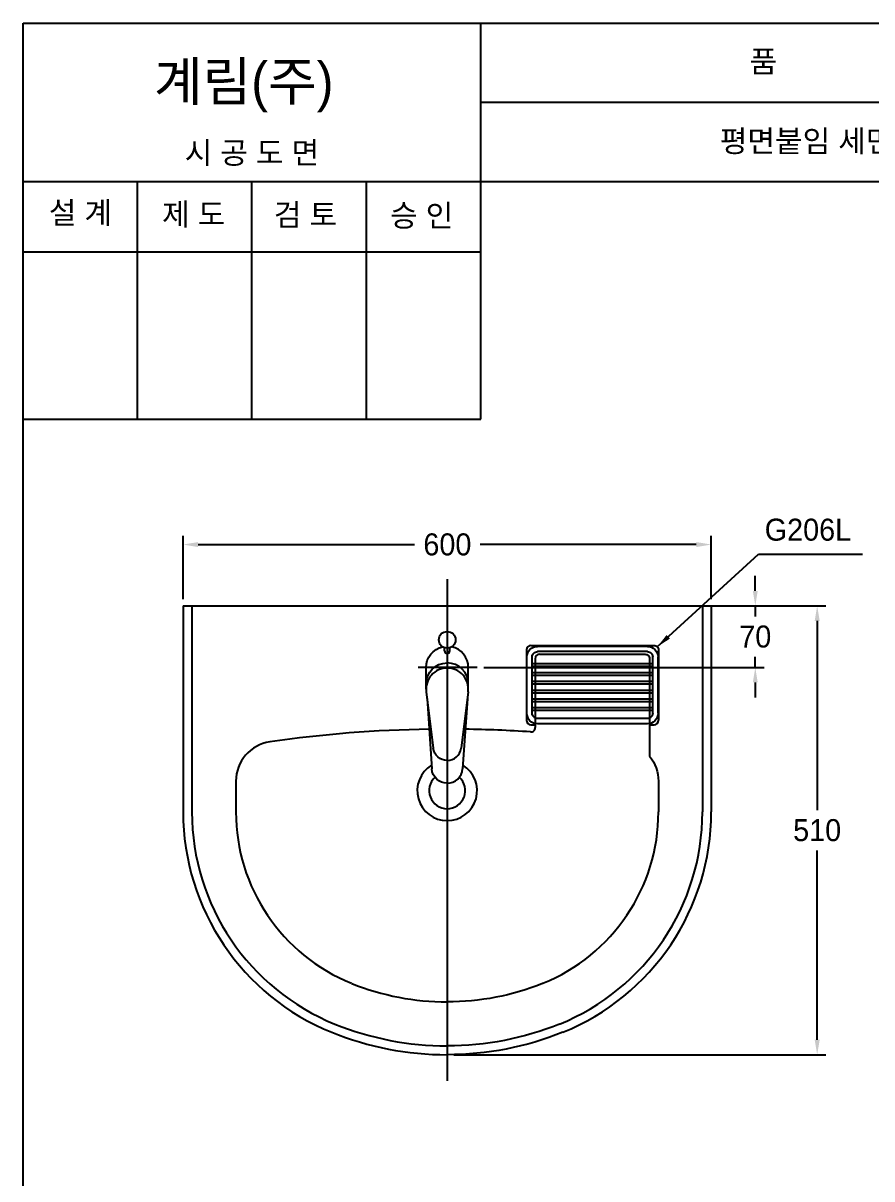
# Model space of a CAD drawing. Header units: millimetres. Extents: x 0 to 3720, y -67 to 2530.
# Drawn here: x 1920 to 2885, y 1217 to 2530 of the extents above; entities that cross this region are included whole.
import ezdxf
from ezdxf.enums import TextEntityAlignment as Align
from ezdxf.lldxf.tags import DXFTag

# ---------------------------------------------------------------- set-up
doc = ezdxf.new("R2010")
doc.units = ezdxf.units.MM
for name, color, linetype in [('TEXT', 7, 'Continuous'), ('내부선 및 부속', 4, 'Continuous'), ('도각라인', 7, 'Continuous'), ('외형선', 3, 'Continuous'), ('중심선', 1, 'DASHED'), ('치수선', 7, 'Continuous')]:
    doc.layers.add(name, color=color, linetype=linetype)
doc.styles.add('____', font='')
doc.styles.add('타이틀', font='H2GTRM.TTF', dxfattribs={"height": 25})
doc.styles.get('____').set_extended_font_data('굴림')
tags = doc.linetypes.add('DASHDOT', pattern=[70, 31, -13, 13, -13]).pattern_tags.tags
tags[10:11] = [DXFTag(74, 4), DXFTag(75, 0), DXFTag(340, '0'), DXFTag(46, 0.0), DXFTag(50, 0.0), DXFTag(44, 0.0), DXFTag(45, 0.0)]
tags[8:9] = [DXFTag(74, 4), DXFTag(75, 0), DXFTag(340, '0'), DXFTag(46, 0.0), DXFTag(50, 0.0), DXFTag(44, 0.0), DXFTag(45, 0.0)]
tags[6:7] = [DXFTag(74, 4), DXFTag(75, 0), DXFTag(340, '0'), DXFTag(46, 0.0), DXFTag(50, 0.0), DXFTag(44, 0.0), DXFTag(45, 0.0)]
tags[4:5] = [DXFTag(74, 4), DXFTag(75, 0), DXFTag(340, '0'), DXFTag(46, 0.0), DXFTag(50, 0.0), DXFTag(44, 0.0), DXFTag(45, 0.0)]
tags = doc.linetypes.add('DASHED', pattern=[25.72, 12.86, -12.86]).pattern_tags.tags
tags[6:7] = [DXFTag(74, 4), DXFTag(75, 0), DXFTag(340, '0'), DXFTag(46, 0.0), DXFTag(50, 0.0), DXFTag(44, 0.0), DXFTag(45, 0.0)]
tags[4:5] = [DXFTag(74, 4), DXFTag(75, 0), DXFTag(340, '0'), DXFTag(46, 0.0), DXFTag(50, 0.0), DXFTag(44, 0.0), DXFTag(45, 0.0)]
doc.dimstyles.new('MSADIM', dxfattribs={"dimtxt": 33, "dimasz": 17, "dimexe": 10, "dimexo": 7.5, "dimgap": 10, "dimtad": 0, "dimtih": 1, "dimtoh": 1, "dimdec": 0, "dimzin": 1, "dimdsep": 46, "dimtxsty": '____', "dimcen": 11.25, "dimadec": 0, "dimazin": 0, "dimtfac": 1, "dimtdec": 0, "dimtix": 1, "dimtmove": 0, "dimatfit": 3, "dimfxl": 0, "dimtolj": 1, "dimtzin": 1, "dimarcsym": 0})

# ---------------------------------------------------------------- blocks, each defined once
blk = doc.blocks.new('*D39')
at = {"layer": '치수선', "color": 0, "linetype": 'Continuous', "lineweight": -2}
for p, q in [((2752.1, 1884.8), (2752.1, 1901.8)), ((2669.6, 1867.8), (2762.1, 1867.8)), ((2752.1, 1867.8), (2752.1, 1855.6)), ((2752.1, 1797.8), (2752.1, 1809.9)), ((2443.6, 1797.8), (2762.1, 1797.8)), ((2752.1, 1780.8), (2752.1, 1763.8))]:
    blk.add_line(p, q, dxfattribs=at)
at = {"layer": '치수선', "color": 0, "linetype": 'Continuous'}
for points in [[(2749.3, 1884.8), (2754.9, 1884.8), (2752.1, 1867.8)], [(2749.3, 1780.8), (2754.9, 1780.8), (2752.1, 1797.8)]]:
    blk.add_solid(points, dxfattribs=at)
at = {"layer": '치수선', "color": 0, "linetype": 'Continuous', "insert": (2752.1, 1832.8), "char_height": 25, "attachment_point": 5, "style": '____'}
blk.add_mtext('\\A1;70', dxfattribs=at)
blk = doc.blocks.new('*D40')
at = {"layer": '치수선', "color": 0, "linetype": 'Continuous', "lineweight": -2}
for p, q in [((2669.6, 1867.8), (2832.4, 1867.8)), ((2822.4, 1850.8), (2822.4, 1635.6)), ((2822.4, 1374.8), (2822.4, 1589.9)), ((2409.6, 1357.8), (2832.4, 1357.8))]:
    blk.add_line(p, q, dxfattribs=at)
at = {"layer": '치수선', "color": 0, "linetype": 'Continuous'}
for points in [[(2819.6, 1850.8), (2825.3, 1850.8), (2822.4, 1867.8)], [(2819.6, 1374.8), (2825.3, 1374.8), (2822.4, 1357.8)]]:
    blk.add_solid(points, dxfattribs=at)
at = {"layer": '치수선', "color": 0, "linetype": 'Continuous', "insert": (2822.4, 1612.8), "char_height": 25, "attachment_point": 5, "style": '____'}
blk.add_mtext('\\A1;510', dxfattribs=at)
blk = doc.blocks.new('*D41')
at = {"layer": '치수선', "color": 0, "linetype": 'Continuous', "lineweight": -2}
for p, q in [((2102.1, 1875.3), (2102.1, 1947.5)), ((2702.1, 1875.3), (2702.1, 1947.5)), ((2119.1, 1937.5), (2365, 1937.5)), ((2685.1, 1937.5), (2439.6, 1937.5))]:
    blk.add_line(p, q, dxfattribs=at)
at = {"layer": '치수선', "color": 0, "linetype": 'Continuous'}
for points in [[(2119.1, 1940.3), (2119.1, 1934.6), (2102.1, 1937.5)], [(2685.1, 1940.3), (2685.1, 1934.6), (2702.1, 1937.5)]]:
    blk.add_solid(points, dxfattribs=at)
at = {"layer": '치수선', "color": 0, "linetype": 'Continuous', "insert": (2402.3, 1937.5), "char_height": 25, "attachment_point": 5, "style": '____'}
blk.add_mtext('\\A1;600', dxfattribs=at)

msp = doc.modelspace()

# ---------------------------------------------------------------- linework, layer by layer
at = {"layer": '내부선 및 부속', "linetype": 'Continuous'}
for p, q in [((2112.1, 1867.8), (2112.1, 1633.6)), ((2692.1, 1867.8), (2692.1, 1633.6)), ((2399.1, 1816.7), (2399.1, 1820.3)), ((2405.1, 1816.7), (2405.1, 1820.3)), ((2492.1, 1817.8), (2492.1, 1737.8)), ((2497.1, 1822.8), (2637.1, 1822.8)), ((2629.6, 1821.8), (2504.6, 1821.8)), ((2629.6, 1815.8), (2504.6, 1815.8)), ((2507.1, 1812.8), (2627.1, 1812.8)), ((2642.1, 1817.8), (2642.1, 1737.8)), ((2492.6, 1745.8), (2492.6, 1809.8)), ((2498.6, 1745.8), (2498.6, 1809.8)), ((2635.6, 1801.8), (2498.6, 1801.8)), ((2502.1, 1807.8), (2502.1, 1729.5)), ((2632.1, 1809.2), (2632.1, 1696.9)), ((2635.6, 1745.8), (2635.6, 1809.8)), ((2641.6, 1745.8), (2641.6, 1809.8)), ((2378.1, 1773.2), (2378.1, 1797.8)), ((2426.1, 1773.2), (2426.1, 1797.8)), ((2635.6, 1798.8), (2498.6, 1798.8)), ((2635.6, 1791.8), (2498.6, 1791.8)), ((2635.6, 1788.8), (2498.6, 1788.8)), ((2635.6, 1781.8), (2498.6, 1781.8)), ((2635.6, 1778.8), (2498.6, 1778.8)), ((2378.3, 1770.3), (2386.2, 1706.2)), ((2379.3, 1762.4), (2384.6, 1682.6)), ((2425.9, 1770.3), (2418, 1706.2)), ((2425, 1762.4), (2419.6, 1682.6)), ((2635.6, 1771.8), (2498.6, 1771.8)), ((2635.6, 1768.8), (2498.6, 1768.8)), ((2635.6, 1761.8), (2498.6, 1761.8)), ((2635.6, 1758.8), (2498.6, 1758.8)), ((2635.6, 1751.8), (2498.6, 1751.8)), ((2635.6, 1748.8), (2498.6, 1748.8)), ((2629.6, 1739.8), (2504.6, 1739.8)), ((2629.6, 1733.8), (2504.6, 1733.8)), ((2497.1, 1732.8), (2502.1, 1732.8)), ((2632.1, 1732.8), (2637.1, 1732.8)), ((2384.8, 1680.4), (2384.8, 1680.4)), ((2385.1, 1679.4), (2385.1, 1679.4)), ((2385.9, 1677.3), (2385.9, 1677.3)), ((2386.3, 1676.3), (2386.3, 1676.3)), ((2417.9, 1676.3), (2417.9, 1676.3)), ((2418.4, 1677.3), (2418.4, 1677.3)), ((2419.1, 1679.4), (2419.1, 1679.4)), ((2419.4, 1680.4), (2419.4, 1680.4))]:
    msp.add_line(p, q, dxfattribs=at)
at = {"layer": '내부선 및 부속', "linetype": 'Continuous', "flags": 128}
for points in [[(2378.1, 1797.8, -0.353764), (2397.1, 1821.2)], [(2492.6, 1809.8, -0.414214), (2504.6, 1821.8)], [(2498.6, 1809.8, -0.414214), (2504.6, 1815.8)], [(2627.1, 1812.8, -0.414214), (2632.1, 1807.8)], [(2629.6, 1821.8, -0.414214), (2641.6, 1809.8)], [(2629.6, 1815.8, -0.414214), (2635.6, 1809.8)], [(2637.1, 1822.8, -0.414214), (2642.1, 1817.8)], [(2378.1, 1779, -0.414213), (2402.1, 1803)], [(2504.6, 1733.8, -0.414214), (2492.6, 1745.8)], [(2504.6, 1739.8, -0.414214), (2498.6, 1745.8)], [(2641.6, 1745.8, -0.414214), (2629.6, 1733.8)], [(2635.6, 1745.8, -0.414214), (2629.6, 1739.8)], [(2402.1, 1692.1, -0.37856), (2386.2, 1706.2)], [(2402.1, 1666.3, -0.394608), (2384.6, 1682.6)], [(2529.6, 1392.6, -0.096396), (2402.1, 1367.8)]]:
    msp.add_lwpolyline(points, format="xyb", dxfattribs=at)
at = {"layer": '내부선 및 부속', "linetype": 'Continuous'}
msp.add_circle((2402.1, 1829.2), 9.44, dxfattribs=at)
for centre, radius, start, end in [((2402.1, 1816.7), 3, 180, 360), ((2402.1, 1797.8), 24, 0, 77.9277), ((2497.1, 1817.8), 5, 90, 180), ((2507.1, 1807.8), 5, 90, 180), ((2402.1, 1779), 24, 0, 90), ((2402.1, 1773.2), 24, 90.0001, 187.0619), ((2402.1, 1773.2), 24, 352.9381, 90), ((2497.1, 1737.8), 5, 180, 270), ((2637.1, 1737.8), 5, 270, 0), ((2402.1, 1708.1), 16, 270, 352.9386), ((2402.1, 1657.8), 34, 121.4484, 58.5515), ((2402.1, 1683.8), 17.5, 270, 356.1383), ((2402.1, 1657.8), 20.5, 132.077, 47.9229), ((2372.1, 1633.6), 260, 180, 247.9757), ((2432.1, 1633.6), 260, 292.0243, 0), ((2402.1, 1707.8), 340, 247.9757, 270)]:
    msp.add_arc(centre, radius, start, end, dxfattribs=at)
for points in [[(2378.3, 1775.3), (2378.3, 1775.3), (2378.3, 1775.3)], [(2425.9, 1775.3), (2425.9, 1775.3), (2425.9, 1775.3)]]:
    msp.add_rational_spline(points, [0.951478421688, 0.951479792595, 0.951481163502], degree=2, dxfattribs=at)
at = {"layer": '도각라인', "color": 7}
for p, q in [((1920.3, 0), (1920.3, 2530)), ((1920.3, 2530), (3720.3, 2530)), ((2440.3, 2080), (2440.3, 2530)), ((2440.3, 2440), (3720.3, 2440)), ((1920.3, 2350), (3720.3, 2350)), ((2050.3, 2080), (2050.3, 2350)), ((2180.3, 2080), (2180.3, 2350)), ((2310.3, 2080), (2310.3, 2350)), ((1920.3, 2270), (2440.3, 2270)), ((1920.3, 2080), (2440.3, 2080))]:
    msp.add_line(p, q, dxfattribs=at)
at = {"layer": '외형선', "linetype": 'Continuous'}
for p, q in [((2102.1, 1867.8), (2702.1, 1867.8)), ((2102.1, 1867.8), (2102.1, 1633.6)), ((2702.1, 1867.8), (2702.1, 1633.6)), ((2162.1, 1668.7), (2162.1, 1633.6)), ((2642.1, 1668.7), (2642.1, 1633.6))]:
    msp.add_line(p, q, dxfattribs=at)
at = {"layer": '외형선', "linetype": 'Continuous', "flags": 128}
for points in [[(2632.1, 1696.9, -0.171573), (2642.1, 1668.7)], [(2510.3, 1438.7, -0.095885), (2402.1, 1417.8)], [(2533.4, 1383.3, -0.096396), (2402.1, 1357.8)]]:
    msp.add_lwpolyline(points, format="xyb", dxfattribs=at)
at = {"layer": '외형선', "linetype": 'Continuous'}
for centre, radius, start, end in [((2402.1, 327.8), 1400, 90.8388, 98.2742), ((2402.1, 327.8), 1400, 86.123, 89.1612), ((2497.1, 1729.5), 5, 266.123, 359.9994), ((2207.1, 1668.7), 45, 98.2742, 180), ((2372.1, 1633.6), 270, 180, 247.9757), ((2372.1, 1633.6), 210, 180, 247.9757), ((2432.1, 1633.6), 210, 292.0243, 0), ((2432.1, 1633.6), 270, 292.0243, 0), ((2402.1, 1707.8), 290, 248.0918, 270), ((2402.1, 1707.8), 350, 247.9757, 270)]:
    msp.add_arc(centre, radius, start, end, dxfattribs=at)
at = {"layer": '중심선', "linetype": 'DASHDOT'}
for p, q in [((2402.1, 1898.2), (2402.1, 1328)), ((2436.1, 1797.8), (2369.1, 1797.8))]:
    msp.add_line(p, q, dxfattribs=at)

# ---------------------------------------------------------------- texts
at = {"layer": 'TEXT', "style": '타이틀'}
for s, p in [('품             명', (2836, 2486.4)), ('평면붙임 세면기', (2826.1, 2396)), ('시 공 도 면', (2180.2, 2382.7)), ('설 계', (1985.4, 2314.6)), ('제 도', (2114.1, 2312.9)), ('검 토', (2241.1, 2312.3)), ('승 인', (2373.1, 2311.4))]:
    msp.add_text(s, height=25, dxfattribs=at).set_placement(p, align=Align.MIDDLE_CENTER)
msp.add_text('계림(주)', height=44, dxfattribs=at).set_placement((2069, 2441.8))
at = {"layer": '치수선', "linetype": 'Continuous', "insert": (2762.8, 1966.9), "char_height": 25, "width": 380.447, "attachment_point": 1, "line_spacing_factor": 0.963855, "style": '타이틀'}
msp.add_mtext('\\A1;G206L', dxfattribs=at)

# ---------------------------------------------------------------- dimensions: what is measured, and where the dimension line sits
at = {"layer": '치수선', "linetype": 'Continuous'}
dim = msp.add_linear_dim(base=(2702.1, 1937.5), p1=(2102.1, 1867.8), p2=(2702.1, 1867.8), dimstyle='MSADIM', override={"dimtxt": 25}, dxfattribs=at)
dim.commit()
dim.dimension.update_dxf_attribs({"geometry": '*D41', "text_midpoint": (2402.3, 1937.5), "dimtype": 160})
for base, p1, p2, picture, middle in [((2752.1, 1867.8), (2436.1, 1797.8), (2662.1, 1867.8), '*D39', (2752.1, 1832.8)), ((2822.4, 1357.8), (2662.1, 1867.8), (2402.1, 1357.8), '*D40', (2822.4, 1612.8))]:
    dim = msp.add_linear_dim(base=base, p1=p1, p2=p2, angle=90, dimstyle='MSADIM', override={"dimtxt": 25}, dxfattribs=at)
    dim.commit()
    dim.dimension.update_dxf_attribs({"geometry": picture, "text_midpoint": middle, "dimtype": 160})

# ---------------------------------------------------------------- leaders
msp.add_leader([(2640.7, 1821.2), (2755.8, 1926.4), (2873.8, 1926.4)], dimstyle='MSADIM', override={"dimtxt": 25}, dxfattribs=at)

doc.saveas('drawing.dxf')
